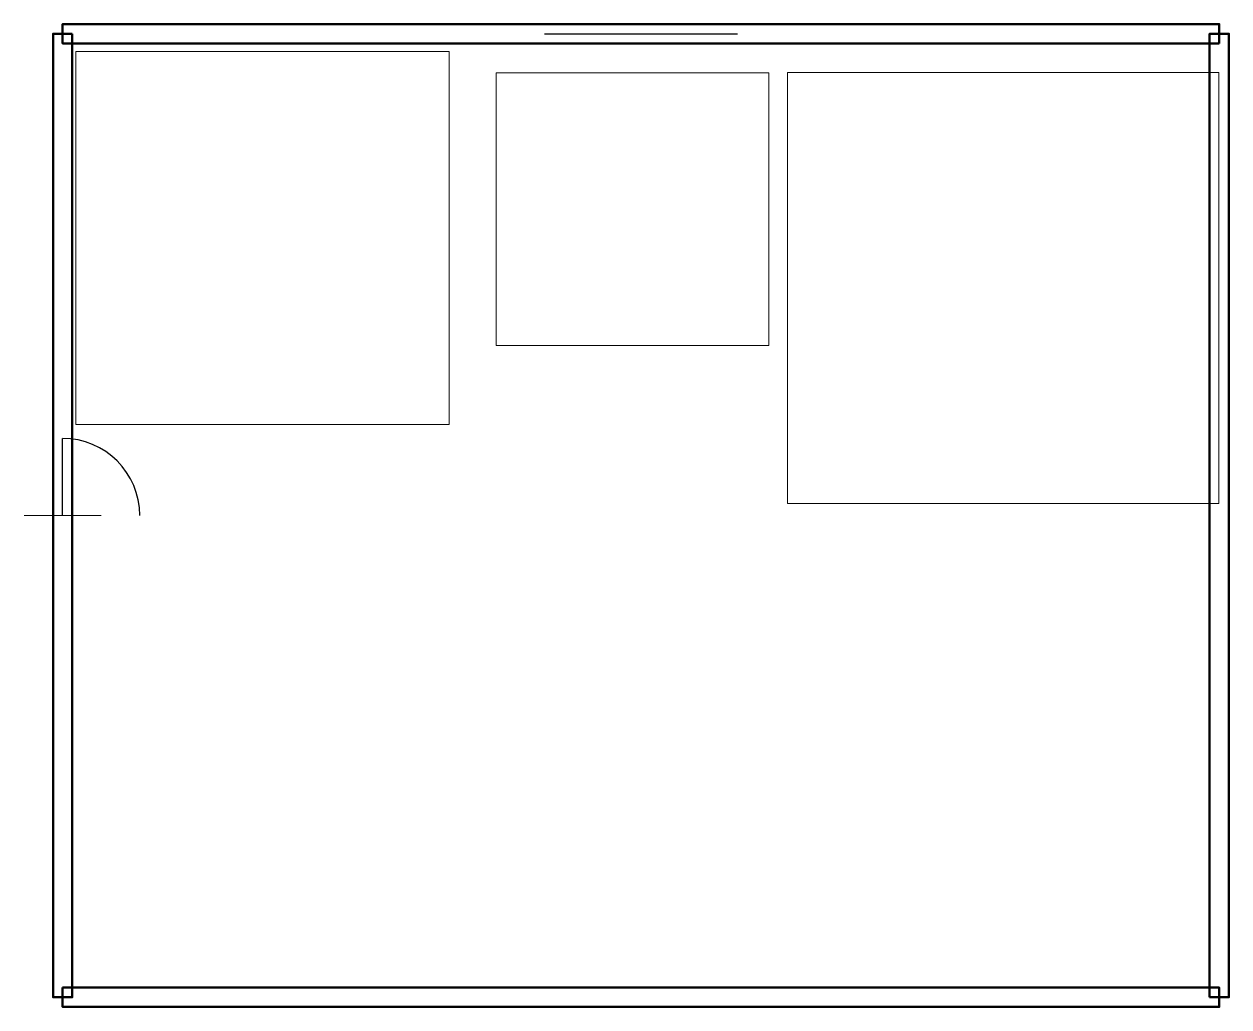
# Model space of a CAD drawing. Header units: metres. Extents: x -0.4 to 12.1, y -0.1 to 10.1.
import ezdxf

# ---------------------------------------------------------------- set-up
doc = ezdxf.new("R2010")
doc.units = ezdxf.units.M
for name, color, linetype, lineweight in [('CONSTRUCTION', 8, 'Continuous', 13), ('DOORS', 2, 'CONTINUOUS', 25), ('ROOMS', 4, 'CONTINUOUS', 13), ('WALLS', 1, 'CONTINUOUS', 50), ('WINDOWS', 3, 'CONTINUOUS', 25)]:
    doc.layers.add(name, color=color, linetype=linetype, lineweight=lineweight)

msp = doc.modelspace()

# ---------------------------------------------------------------- linework, layer by layer
at = {"layer": 'CONSTRUCTION'}
for p, q in [((5, 10.1), (7, 10.1)), ((5, 9.9), (7, 9.9)), ((-0.4, 5), (0.4, 5))]:
    msp.add_line(p, q, dxfattribs=at)
at = {"layer": 'DOORS'}
msp.add_line((0, 5), (0, 5.8), dxfattribs=at)
msp.add_arc((0, 5), 0.8, 0, 90, dxfattribs=at)
at = {"layer": 'ROOMS'}
for points in [[(0.137, 5.943), (4.01, 5.943), (4.01, 9.816), (0.137, 9.816)], [(4.497, 6.764), (7.325, 6.764), (7.325, 9.593), (4.497, 9.593)], [(7.522, 5.124), (11.994, 5.124), (11.994, 9.596), (7.522, 9.596)]]:
    msp.add_lwpolyline(points, close=True, dxfattribs=at)
at = {"layer": 'WALLS', "lineweight": 50}
for points in [[(0.1, 10), (0.1, 0), (-0.1, 0), (-0.1, 10)], [(12, 9.9), (0, 9.9), (0, 10.1), (12, 10.1)], [(11.9, 0), (11.9, 10), (12.1, 10), (12.1, 0)], [(0, 0.1), (12, 0.1), (12, -0.1), (0, -0.1)]]:
    msp.add_lwpolyline(points, close=True, dxfattribs=at)
at = {"layer": 'WINDOWS'}
msp.add_line((5, 10), (7, 10), dxfattribs=at)

doc.saveas('drawing.dxf')
